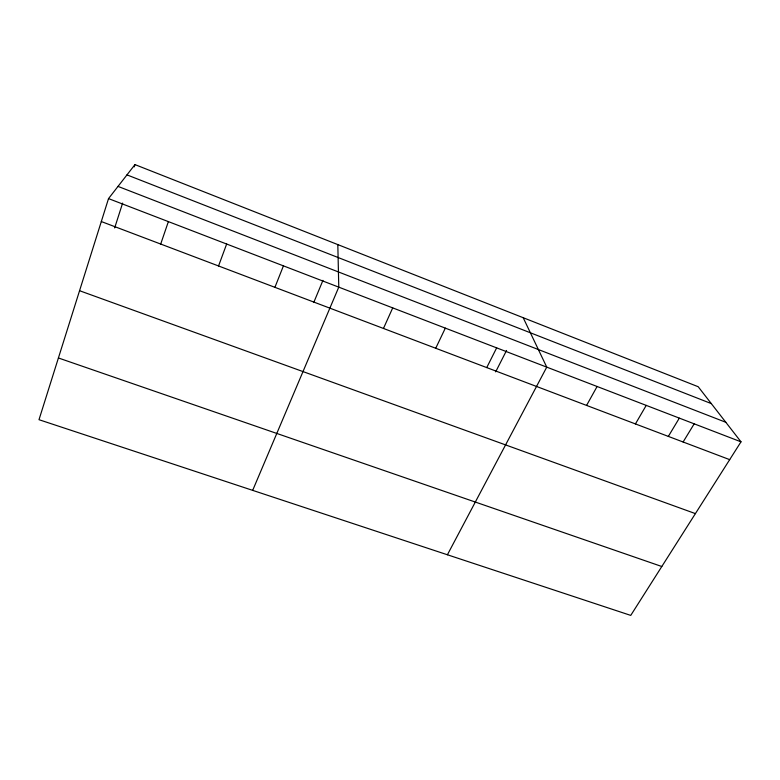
<?xml version="1.0" encoding="UTF-8"?>
<svg xmlns="http://www.w3.org/2000/svg" width="780" height="780" viewBox="0 0 780 780"><rect width="100%" height="100%" fill="white"/><g stroke="black" fill="none" stroke-linecap="round" stroke-linejoin="round"><path stroke-width="1.17" d="M108.527 198.598L39 419.698L630.747 615.4L741 441.831L698.197 386.724L134.969 164.599L108.527 198.598L741 441.831M114.66 227.926L122.626 203.093M134.238 166.881L134.969 164.599M160.7 244.043L168.373 221.608M218.546 265.97L226.649 244.023M274.921 287.323L283.433 265.863M313.745 302.513L322.949 280.361M252.681 490.366L338.773 287.137L337.818 244.598M383.458 328.458L392.72 307.885M435.727 348.26L445.331 328.127M486.74 367.585L496.665 347.86M495.671 371.865L506.551 350.454M447.408 554.765L546.751 367.127L523.195 317.704M586.579 405.415L597.1 386.49M635.427 423.93L646.23 405.385M668.314 436.449L679.292 418.177M683.114 441.997L694.19 423.823M58.412 357.971L661.81 566.504M79.56 290.716L695.409 513.611M101.312 221.549L729.69 459.644M118.014 186.4L725.809 422.282M126.974 174.886L711.301 403.591"/></g></svg>
